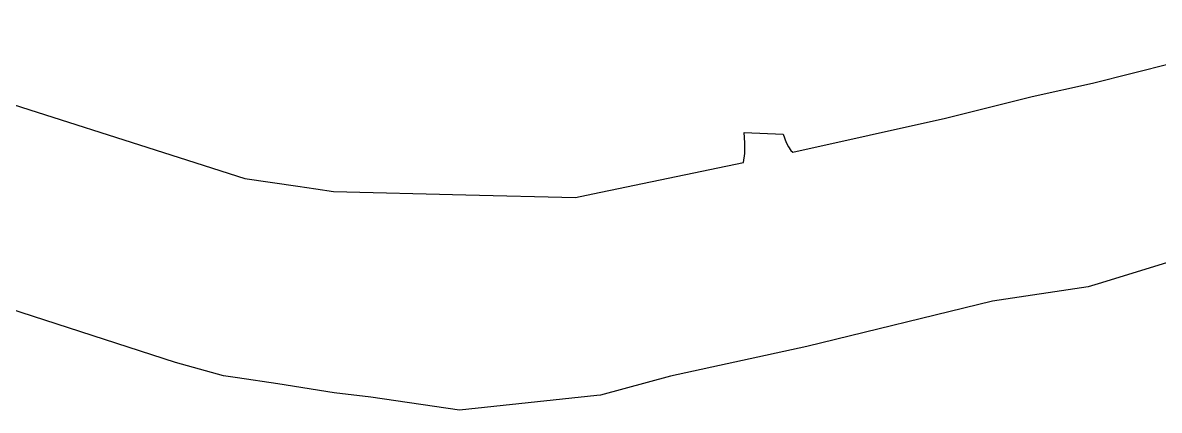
# Model space of a CAD drawing. Header units: millimetres. Extents: x 706139 to 707011, y 753722 to 954403.
# Drawn here: x 706618.8 to 706710.6, y 954334.8 to 954366.1 of the extents above; entities that cross this region are included whole.
import ezdxf

# ---------------------------------------------------------------- set-up
doc = ezdxf.new("R2010")
doc.units = ezdxf.units.MM
doc.layers.add('RD', color=5, linetype='Continuous')

# ---------------------------------------------------------------- blocks, each defined once
blk = doc.blocks.new('FGHFGH')
at = {"layer": 'RD'}
for p, q in [((707846.07657, 954334.86208), (707880.23021, 954323.96293)), ((707954.01274, 954329.9652), (707960.41274, 954331.5892)), ((707949.13374, 954328.8862), (707954.01274, 954329.9652)), ((707942.14176, 954327.14901), (707949.13374, 954328.8862)), ((707929.80987, 954324.38637), (707942.14176, 954327.14901)), ((707925.92792, 954325.1673), (707925.87057, 954325.98816)), ((707925.87057, 954325.98816), (707929.00682, 954325.86676)), ((707925.92095, 954324.29877), (707925.92792, 954325.1673)), ((707929.00682, 954325.86676), (707929.26694, 954325.1866)), ((707929.26694, 954325.1866), (707929.45568, 954324.82053)), ((707925.8037, 954323.55653), (707925.92095, 954324.29877)), ((707929.45568, 954324.82053), (707929.6349, 954324.53503)), ((707929.6349, 954324.53503), (707929.80987, 954324.38637)), ((707880.23021, 954323.96293), (707885.524, 954322.27357)), ((707913.63714, 954321.03634), (707925.8037, 954323.55653)), ((707885.524, 954322.27357), (707889.80309, 954321.63904)), ((707889.80309, 954321.63904), (707891.25853, 954321.42322)), ((707891.25853, 954321.42322), (707892.6962, 954321.21003)), ((707892.6962, 954321.21003), (707903.38135, 954320.95663)), ((707903.38135, 954320.95663), (707912.23831, 954320.74658)), ((707912.23831, 954320.74658), (707913.63714, 954321.03634)), ((707964.03774, 954316.7182), (707954.72699, 954313.83808)), ((707879.92364, 954307.39497), (707855.49133, 954315.32756)), ((707953.65327, 954313.51982), (707945.93598, 954312.36621)), ((707954.72699, 954313.83808), (707953.65327, 954313.51982)), ((707945.93598, 954312.36621), (707930.9181, 954308.69991)), ((707930.9181, 954308.69991), (707919.90678, 954306.28219)), ((707883.79853, 954306.324), (707879.92364, 954307.39497)), ((707884.9229, 954306.1595), (707883.79853, 954306.324)), ((707888.18228, 954305.68352), (707884.9229, 954306.1595)), ((707892.73445, 954304.95094), (707888.18228, 954305.68352)), ((707919.90678, 954306.28219), (707914.25787, 954304.75647)), ((707895.70666, 954304.58469), (707892.73445, 954304.95094)), ((707914.25787, 954304.75647), (707913.97294, 954304.72597)), ((707902.87476, 954303.5379), (707895.70666, 954304.58469)), ((707913.97294, 954304.72597), (707902.87476, 954303.5379))]:
    blk.add_line(p, q, dxfattribs=at)

msp = doc.modelspace()

# ---------------------------------------------------------------- block references
msp.add_blockref('FGHFGH', (-1248.8207, 31.2158))

doc.saveas('drawing.dxf')
